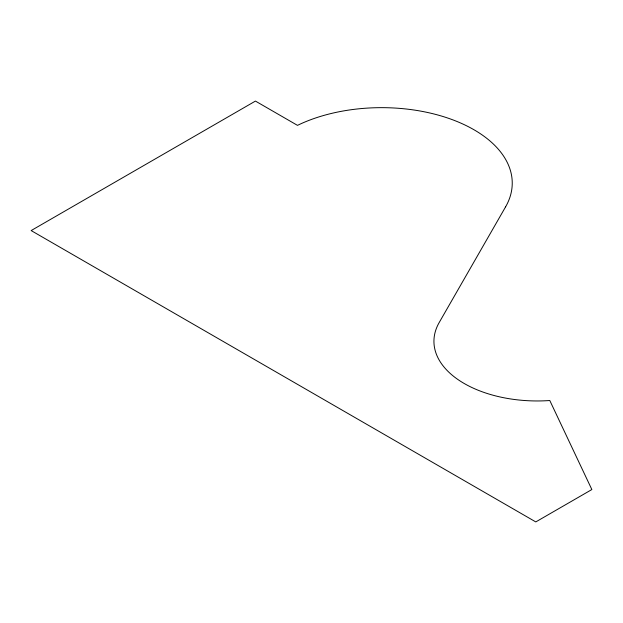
<?xml version="1.0" encoding="UTF-8"?>
<svg xmlns="http://www.w3.org/2000/svg" width="623" height="623" viewBox="0 0 623 623"><rect width="100%" height="100%" fill="white"/><g stroke="black" fill="none" stroke-linecap="round" stroke-linejoin="round"><path stroke-width="0.93" d="M505.611 206.82L439.184 322.55A103.317 59.644 0 0 0 549.798 400.519L591.85 489.546L535.78 521.918L31.15 230.572L255.43 101.082L297.483 125.363A130.659 75.438 0 0 1 454.907 120.652A130.659 75.438 0 0 1 505.611 206.82"/></g></svg>
